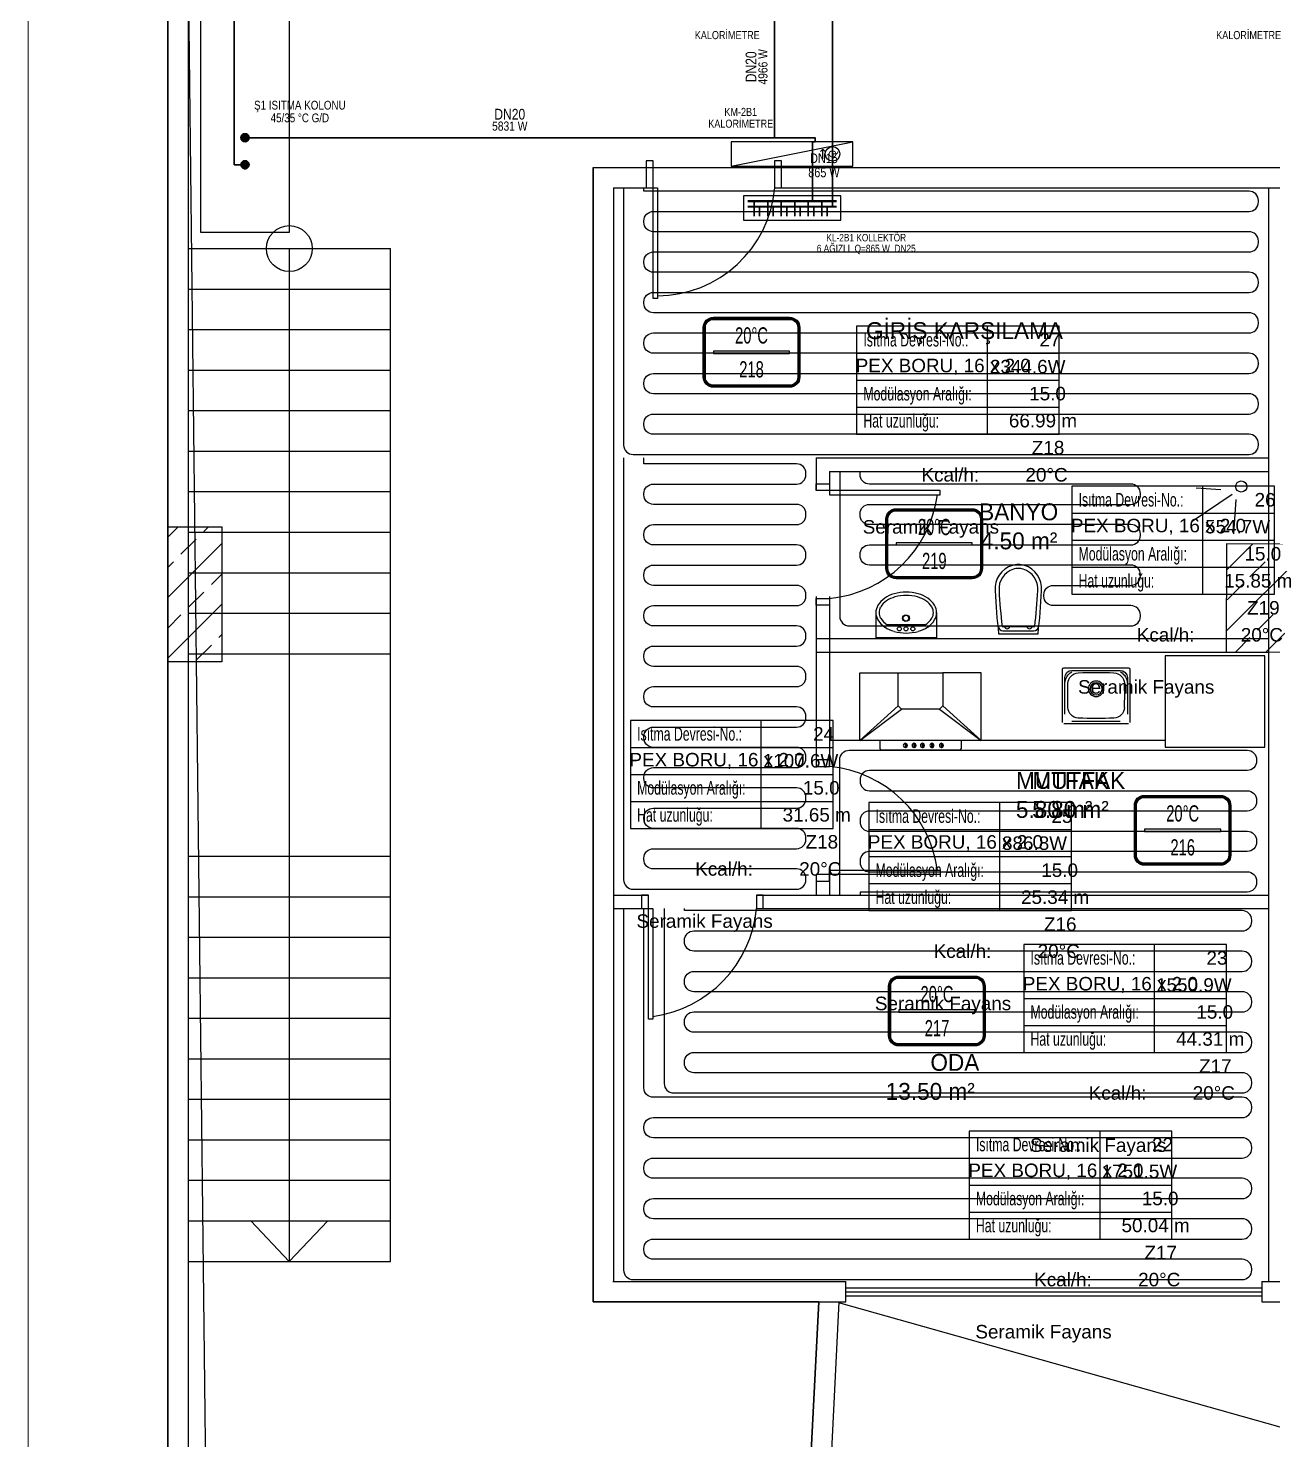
# Model space of a CAD drawing. Header units: centimetres. Extents: x 247996 to 315152, y -468471 to -440326.
# Drawn here: x 286969 to 287890, y -442834 to -441789 of the extents above; entities that cross this region are included whole.
import ezdxf
from ezdxf.enums import TextEntityAlignment as Align

# ---------------------------------------------------------------- set-up
doc = ezdxf.new("R2010")
doc.units = ezdxf.units.CM
doc.linetypes.add('ISITMA DONUS HATTI', pattern=[1.66, 1.57, -0.02, -0.07])
for name, color, linetype, lineweight in [('SCOTT-ANTED', 144, 'CONTINUOUS', 0), ('SCOTT-MTY-ISITMA-CAP', 41, 'CONTINUOUS', 30), ('SCOTT-MTY-ISITMA-DONUS-BORU', 30, 'ISITMA DONUS HATTI', 30), ('SCOTT-MTY-ISITMA-GIDIS-BORU', 10, 'CONTINUOUS', 30)]:
    doc.layers.add(name, color=color, linetype=linetype, lineweight=lineweight)
for name, color, linetype in [('SCOTT-MKDU0', 50, 'CONTINUOUS'), ('SCOTT-MTY-ISIKAYBIMAHAL', 2, 'CONTINUOUS'), ('SCOTT-MTY-KALORIMETRE', 6, 'Continuous'), ('SCOTT-MTY-KOLLETÖR', 7, 'CONTINUOUS'), ('SCOTT-MTY-PEX-BORU', 1, 'CONTINUOUS'), ('SCOTT-MTY-RADYATÖR', 2, 'CONTINUOUS'), ('SCOTT-MTY-SAYAC', 3, 'Continuous'), ('SCOTT-MTY-TES-SAFT', 8, 'Continuous'), ('SCOTT-MTY-VANA', 1, 'Continuous')]:
    doc.layers.add(name, color=color, linetype=linetype)
doc.styles.add('MtXpl_Comic_Sans_MS', font='comic.ttf')
doc.styles.add('MTYCAPLT', font='arial.ttf')
doc.styles.add('ROTAS', font='arial.ttf')

# ---------------------------------------------------------------- blocks, each defined once
blk = doc.blocks.new('T-KOLON-T')
blk.add_hatch(color=7).paths.add_polyline_path([(3, 0), (2.8, 1.1), (2.1, 2.1), (1.1, 2.8), (0, 3), (-1.1, 2.8), (-2.1, 2.1), (-2.8, 1.1), (-3, 0), (-2.8, -1.1), (-2.1, -2.1), (-1.1, -2.8), (0, -3), (1.1, -2.8), (2.1, -2.1), (2.8, -1.1)])
blk.add_circle((0, 0), 3)
blk = doc.blocks.new('T-DOLAP')
blk.add_line((-45, -9), (45, 9))
blk.add_lwpolyline([(-45, -9), (45, -9), (45, 9), (-45, 9)], close=True)
blk = doc.blocks.new('T-KALORIMETRE')
for p, q in [((-10, 0), (-6, 0)), ((6, 0), (10, 0))]:
    blk.add_line(p, q)
blk.add_lwpolyline([(-4, 8), (4, 8), (2, 10), (4, 8), (2, 6)])
blk.add_circle((0, 0), 6)
at = {"style": 'ROTAS'}
blk.add_text('Q', height=6, dxfattribs=at).set_placement((0, 0), align=Align.MIDDLE_CENTER)
blk = doc.blocks.new('MTY-RADYATOR MAHAL0')
at = {"layer": 'SCOTT-MTY-ISIKAYBIMAHAL', "color": 2}
for points in [[(-35.7, 18.4), (-35.7, -18.4, 0.414214), (-28.2, -25.9), (28.2, -25.9, 0.414214), (35.7, -18.4), (35.7, 18.4, 0.414214), (28.2, 25.9), (-28.2, 25.9, 0.414214)], [(-34.2, 18.4), (-34.2, -18.4, 0.414214), (-28.2, -24.4), (28.2, -24.4, 0.414214), (34.2, -18.4), (34.2, 18.4, 0.414214), (28.2, 24.4), (-28.2, 24.4, 0.414214)]]:
    blk.add_lwpolyline(points, format="xyb", close=True, dxfattribs=at)
at = {"layer": 'SCOTT-MTY-ISIKAYBIMAHAL', "color": 4}
for points in [[(-35.2, 18.4), (-35.2, -18.4, 0.414214), (-28.2, -25.4), (28.2, -25.4, 0.414214), (35.2, -18.4), (35.2, 18.4, 0.414214), (28.2, 25.4), (-28.2, 25.4, 0.414214)], [(-34.7, 18.4), (-34.7, -18.4, 0.414214), (-28.2, -24.9), (28.2, -24.9, 0.414214), (34.7, -18.4), (34.7, 18.4, 0.414214), (28.2, 24.9), (-28.2, 24.9, 0.414214)]]:
    blk.add_lwpolyline(points, format="xyb", close=True, dxfattribs=at)
at = {"layer": 'SCOTT-MTY-ISIKAYBIMAHAL', "color": 2}
blk.add_lwpolyline([(-28.2, 0.8), (28.2, 0.8), (28.2, -0.8), (-28.2, -0.8)], close=True, dxfattribs=at)
at = {"layer": 'SCOTT-MTY-ISIKAYBIMAHAL', "color": 1, "style": 'MTYCAPLT', "width": 0.65}
for tag, p in [('MAHAL_001', (-14.9, 29.8)), ('NO_001', (-8.3, 6.7))]:
    blk.add_attdef(tag, p, '', height=12, rotation=360, dxfattribs=at)
at = {"layer": 'SCOTT-MTY-ISIKAYBIMAHAL', "color": 4, "style": 'MTYCAPLT', "width": 0.65}
for tag, p in [('DERECE_001', (-22.8, -18.5)), ('ISIKAYBI_001', (-22.7, -41.1))]:
    blk.add_attdef(tag, p, '', height=12, rotation=360, dxfattribs=at)
blk.add_attdef('ALAN', text='', height=12, rotation=360, dxfattribs=at).set_placement((0, -50), align=Align.MIDDLE_CENTER)
blk = doc.blocks.new('MTY-ETIKET')
at = {"layer": 'SCOTT-MTY-RADYATÖR'}
for p, q in [((2.69, 0), (2.69, 8)), ((-7, 6), (8, 6)), ((-7, 4), (8, 4)), ((-7, 2), (8, 2))]:
    blk.add_line(p, q, dxfattribs=at)
blk.add_lwpolyline([(8, 0), (8, 8), (-7, 8), (-7, 0)], close=True, dxfattribs=at)
at = {"layer": 'SCOTT-MTY-RADYATÖR', "style": 'MTYCAPLT', "width": 0.65}
for s, p in [('Isıtma Devresi-No.:', (-6.5, 7)), ('Modülasyon Aralığı:', (-6.5, 3)), ('Hat uzunluğu:', (-6.5, 1))]:
    blk.add_text(s, height=1, rotation=360, dxfattribs=at).set_placement(p, align=Align.MIDDLE_LEFT)
for tag, p in [('NO1_001', (5.8, 6.5)), ('AR_001', (6.25, 2.5)), ('UZ_001', (6.31, 0.51))]:
    blk.add_attdef(tag, p, '', height=1, rotation=360, dxfattribs=at)
at = {"layer": 'SCOTT-MTY-RADYATÖR', "color": 2, "style": 'MTYCAPLT', "width": 0.65}
for tag, p in [('BORU_001', (-7.07, 4.59)), ('YER_001', (2.9, 4.5))]:
    blk.add_attdef(tag, p, '', height=1, dxfattribs=at)

msp = doc.modelspace()

# ---------------------------------------------------------------- linework, layer by layer
at = {"layer": 'SCOTT-ANTED'}
msp.add_line((286968.5, -440326.5), (286968.5, -447826.5), dxfattribs=at)
at = {"layer": 'SCOTT-MKDU0', "color": 8, "ltscale": 0.03}
for p, q in [((287071.8, -440508.2), (287071.8, -443082.1)), ((287071.8, -443082.1), (287071.8, -440508.2)), ((287086.8, -440523.2), (287086.8, -443082.1)), ((287087, -441742.1), (287101.9, -443053.2)), ((287386.8, -441892.1), (287386.8, -442732.1)), ((287386.8, -441892.1), (287431.1, -441892.1)), ((287386.8, -442732.1), (287386.8, -441892.1)), ((287386.8, -441892.1), (288641.4, -441892.1)), ((287526.1, -441892.1), (288267.4, -441892.1)), ((287401.8, -441907.1), (287401.8, -442717.1)), ((287401.8, -441907.1), (287434.4, -441907.1)), ((287526.1, -441907.1), (288267.4, -441907.1)), ((287886.8, -441907.1), (287886.8, -442717.1)), ((287886.8, -441907.1), (287886.8, -442687.1)), ((287086.8, -441952.1), (287236.8, -441952.1)), ((287161.8, -441952.1), (287161.8, -442702.1)), ((287236.8, -442702.1), (287236.8, -441952.1)), ((287086.8, -441982.1), (287236.8, -441982.1)), ((287086.8, -442012.1), (287236.8, -442012.1)), ((287086.8, -442042.1), (287236.8, -442042.1)), ((287086.8, -442072.1), (287236.8, -442072.1)), ((287086.8, -442102.1), (287236.8, -442102.1)), ((287086.8, -442102.1), (287236.8, -442102.1)), ((287551.8, -442107.1), (287886.8, -442107.1)), ((287551.8, -442107.1), (287551.8, -442131.2)), ((287561.8, -442117.1), (287886.8, -442117.1)), ((287561.8, -442117.1), (287561.8, -442134.5)), ((287086.8, -442132.1), (287236.8, -442132.1)), ((287859.8, -442134.1), (287830.3, -442154.3)), ((287851.4, -442130.8), (287833.1, -442129.4)), ((287862.6, -442138), (287860.7, -442163.3)), ((287071.9, -442165.7), (287079.5, -442158.1)), ((287071.9, -442158.1), (287111.9, -442158.1)), ((287071.9, -442258.1), (287071.9, -442158.1)), ((287098.5, -442161.6), (287102, -442158.1)), ((287111.9, -442158.1), (287111.9, -442258.1)), ((287081.6, -442178.4), (287092.9, -442167.2)), ((287086.8, -442162.1), (287236.8, -442162.1)), ((287071.9, -442210.6), (287111.9, -442170.6)), ((287855.6, -442170.8), (287855.3, -442250.8)), ((287855.4, -442235.4), (287919.8, -442171)), ((287855.5, -442190.3), (287875, -442170.8)), ((287935.6, -442171), (287855.6, -442170.8)), ((287071.9, -442188.2), (287076, -442184.1)), ((287873, -442195.3), (287884.2, -442184.1)), ((287086.8, -442192.1), (287236.8, -442192.1)), ((287104.1, -442200.9), (287111.9, -442193.1)), ((287884.8, -442250.9), (287935.5, -442200.2)), ((287087.2, -442217.7), (287098.5, -442206.5)), ((287551.8, -442209.7), (287551.8, -442335.6)), ((287561.8, -442209.8), (287561.8, -442335.6)), ((287856.2, -442212.1), (287867.4, -442200.9)), ((287071.9, -442255.5), (287111.9, -442215.5)), ((287071.9, -442233.1), (287081.6, -442223.4)), ((287086.8, -442222.1), (287236.8, -442222.1)), ((287596, -442221.7), (287596, -442240.3)), ((287632.6, -442230.7), (287604.5, -442230.7)), ((287641, -442221.7), (287641, -442240.3)), ((287878.6, -442234.6), (287889.9, -442223.4)), ((287109.7, -442240.2), (287111.9, -442238)), ((287551.8, -442240.9), (287886.8, -442240.9)), ((287641, -442240.3), (287596, -442240.3)), ((287862.4, -442250.8), (287873, -442240.2)), ((287086.8, -442252.1), (287236.8, -442252.1)), ((287092.9, -442257), (287104.1, -442245.8)), ((287551.8, -442250.9), (287886.8, -442250.9)), ((287855.3, -442250.8), (287935.3, -442251)), ((287111.9, -442258.1), (287071.9, -442258.1)), ((287735.1, -442262.6), (287783.1, -442262.6)), ((287883.9, -442253.6), (287810.3, -442253.6)), ((287810.3, -442253.6), (287810.3, -442321.3)), ((287883.9, -442321.3), (287883.9, -442253.6)), ((287584.1, -442266.3), (287612.6, -442266.3)), ((287584.1, -442316.3), (287584.1, -442266.3)), ((287674.1, -442266.3), (287645.6, -442266.3)), ((287674.1, -442316.3), (287674.1, -442266.3)), ((287734.1, -442303.1), (287734.1, -442263.6)), ((287735.9, -442296.9), (287735.9, -442269.8)), ((287741.2, -442264.5), (287776.9, -442264.5)), ((287782.2, -442269.8), (287782.2, -442296.9)), ((287784.1, -442263.6), (287784.1, -442303.1)), ((287612.6, -442290.8), (287584.1, -442316.3)), ((287584.1, -442316.3), (287615.1, -442293.3)), ((287643.1, -442293.3), (287674.1, -442316.3)), ((287674.1, -442316.3), (287645.6, -442290.8)), ((287783.1, -442304.1), (287735.1, -442304.1)), ((287776.9, -442302.2), (287741.2, -442302.2)), ((287810.3, -442316.3), (287561.8, -442316.3)), ((287810.3, -442316.3), (287561.8, -442316.3)), ((287674.1, -442316.3), (287584.1, -442316.3)), ((287599.1, -442322.6), (287599.1, -442316.3)), ((287658.1, -442323.6), (287600.1, -442323.6)), ((287617.6, -442318.4), (287617.6, -442321)), ((287617.6, -442318.4), (287618.2, -442318.4)), ((287617.6, -442321), (287617.6, -442321.5)), ((287618.2, -442321.5), (287617.6, -442321.5)), ((287618.2, -442318.4), (287618.2, -442321)), ((287618.2, -442321), (287618.2, -442321.5)), ((287624.2, -442318.4), (287624.2, -442321)), ((287624.2, -442318.4), (287624.8, -442318.4)), ((287624.2, -442321), (287624.2, -442321.5)), ((287624.8, -442321.5), (287624.2, -442321.5)), ((287624.8, -442318.4), (287624.8, -442321)), ((287624.8, -442321), (287624.8, -442321.5)), ((287630.3, -442318.4), (287630.3, -442321)), ((287630.3, -442318.4), (287630.9, -442318.4)), ((287630.3, -442321), (287630.3, -442321.5)), ((287630.3, -442321.5), (287630.9, -442321.5)), ((287630.9, -442318.4), (287630.9, -442321)), ((287630.9, -442321), (287630.9, -442321.5)), ((287637.3, -442318.4), (287637.3, -442321)), ((287637.3, -442318.4), (287637.9, -442318.4)), ((287637.3, -442321), (287637.3, -442321.5)), ((287637.3, -442321.5), (287637.9, -442321.5)), ((287637.9, -442318.4), (287637.9, -442321)), ((287637.9, -442321), (287637.9, -442321.5)), ((287644.3, -442318.4), (287644.3, -442321)), ((287644.3, -442318.4), (287644.9, -442318.4)), ((287644.3, -442321), (287644.3, -442321.5)), ((287644.3, -442321.5), (287644.9, -442321.5)), ((287644.9, -442318.4), (287644.9, -442321)), ((287644.9, -442321), (287644.9, -442321.5)), ((287659.1, -442316.3), (287659.1, -442322.6)), ((287810.3, -442321.3), (287883.9, -442321.3)), ((287086.8, -442402.1), (287236.8, -442402.1)), ((287551.8, -442415.6), (287551.8, -442430.9)), ((287561.8, -442412.3), (287561.8, -442430.9)), ((287086.8, -442432.1), (287236.8, -442432.1)), ((287401.8, -442430.9), (287427.6, -442430.9)), ((287401.8, -442440.9), (287431, -442440.9)), ((287507.6, -442430.9), (287886.8, -442430.9)), ((287507.6, -442440.9), (287886.8, -442440.9)), ((287086.8, -442462.1), (287236.8, -442462.1)), ((287086.8, -442492.1), (287236.8, -442492.1)), ((287086.8, -442522.1), (287236.8, -442522.1)), ((287086.8, -442552.1), (287236.8, -442552.1)), ((287086.8, -442552.1), (287236.8, -442552.1)), ((287086.8, -442582.1), (287236.8, -442582.1)), ((287086.8, -442612.1), (287236.8, -442612.1)), ((287086.8, -442642.1), (287236.8, -442642.1)), ((287086.8, -442672.1), (287236.8, -442672.1)), ((287161.8, -442702.1), (287133.2, -442672.1)), ((287161.8, -442702.1), (287190.3, -442672.1)), ((287086.8, -442702.1), (287236.8, -442702.1)), ((287401.3, -442717.1), (287573.7, -442717.1)), ((287573.7, -442732.1), (287573.7, -442717.1)), ((287573.7, -442721.6), (287881.8, -442721.6)), ((287881.8, -442717.1), (287907.6, -442717.1)), ((287881.8, -442717.1), (287881.8, -442732.1)), ((287386.8, -442732.1), (287573.7, -442732.1)), ((287553.7, -442732.1), (287386.8, -442732.1)), ((287553.7, -442732.1), (287485.3, -444081)), ((287485.3, -444081), (287553.7, -442732.1)), ((287568.7, -442732.1), (287501.1, -444066)), ((288878.3, -443102.1), (287568.6, -442732.9)), ((287573.7, -442724.6), (287881.8, -442724.6)), ((287573.7, -442727.6), (287881.8, -442727.6)), ((287881.8, -442732.1), (287907.9, -442732.1))]:
    msp.add_line(p, q, dxfattribs=at)
for points in [[(287431.1, -441887.1), (287426.1, -441887.1), (287426.1, -441907.1), (287431.1, -441907.1), (287431.1, -441887.1)], [(287431.1, -441887.1), (287426.1, -441887.1), (287426.1, -441907.1), (287431.1, -441907.1), (287431.1, -441887.1)], [(287431.1, -441887.1), (287426.1, -441887.1), (287426.1, -441907.1), (287431.1, -441907.1), (287431.1, -441887.1)], [(287526.1, -441887.1), (287521.1, -441887.1), (287521.1, -441907.1), (287526.1, -441907.1), (287526.1, -441887.1)], [(287526.1, -441887.1), (287521.1, -441887.1), (287521.1, -441907.1), (287526.1, -441907.1), (287526.1, -441887.1)], [(287526.1, -441887.1), (287521.1, -441887.1), (287521.1, -441907.1), (287526.1, -441907.1), (287526.1, -441887.1)], [(287551.8, -442131.2), (287551.8, -442126.2), (287561.8, -442126.2), (287561.8, -442131.2), (287551.8, -442131.2)], [(287551.8, -442216.2), (287551.8, -442211.2), (287561.8, -442211.2), (287561.8, -442216.2), (287551.8, -442216.2)], [(287551.8, -442330.6), (287551.8, -442335.6), (287561.8, -442335.6), (287561.8, -442330.6), (287551.8, -442330.6)], [(287551.8, -442415.6), (287551.8, -442420.6), (287561.8, -442420.6), (287561.8, -442415.6), (287551.8, -442415.6)], [(287427.6, -442430.9), (287422.6, -442430.9), (287422.6, -442440.9), (287427.6, -442440.9), (287427.6, -442430.9)], [(287512.6, -442430.9), (287507.6, -442430.9), (287507.6, -442440.9), (287512.6, -442440.9), (287512.6, -442430.9)]]:
    msp.add_lwpolyline(points, dxfattribs=at)
for points in [[(287431.1, -441907.1), (287434.4, -441907.1), (287434.4, -441989), (287431.1, -441989)], [(287431.1, -441907.1), (287434.4, -441907.1), (287434.4, -441989), (287431.1, -441989)], [(287431.1, -441907.1), (287434.4, -441907.1), (287434.4, -441989), (287431.1, -441989)], [(287561.8, -442131.2), (287561.8, -442134.5), (287643.6, -442134.5), (287643.6, -442131.2)], [(287561.8, -442415.6), (287561.8, -442412.3), (287643.6, -442412.3), (287643.6, -442415.6)], [(287427.6, -442440.9), (287431, -442440.9), (287431, -442522.7), (287427.6, -442522.7)]]:
    msp.add_lwpolyline(points, close=True, dxfattribs=at)
for points in [[(287716.1, -442237.5, 0.01664), (287718.7, -442205.6, 0.351622), (287706, -442186.7, 0.068714), (287701.5, -442186.1, 0.068714), (287697.1, -442186.7, 0.351622), (287684.3, -442205.6, 0.01664), (287686.9, -442237.5)], [(287713.6, -442231.9, 0.016866), (287715.9, -442205.4, 0.351778), (287705.1, -442189.5, 0.068022), (287701.5, -442189, 0.068022), (287697.9, -442189.5, 0.351778), (287687.2, -442205.4, 0.016866), (287689.5, -442231.9)]]:
    msp.add_lwpolyline(points, format="xyb", close=True, dxfattribs=at)
msp.add_lwpolyline([(287686.7, -442232, 0.389191), (287690, -442235.1), (287701.5, -442235.1), (287713.1, -442235.1, 0.389191), (287716.4, -442232, 0.389191)], format="xyb", dxfattribs=at)
for centre, radius in [((287161.8, -441952.1), 17), ((287866.5, -442128.3, 51), 4.14), ((287618.3, -442225.8), 2.52), ((287618.3, -442225.8), 2.12), ((287613.4, -442233.7), 1.56), ((287618.3, -442233.7), 1.56), ((287623.4, -442233.7), 1.56)]:
    msp.add_circle(centre, radius, dxfattribs=at)
for centre, radius, start, end in [((287433.9, -441899.5), 87.6, 270.3687, 354.9809), ((287433.9, -441899.5), 87.6, 270.3687, 354.9809), ((287433.9, -441899.5), 87.6, 270.3687, 354.9809), ((287553.5, -442122.6), 88.9, 275.3081, 352.3253), ((287612.2, -442225.3), 17.2, 123.8347, 148.2866), ((287616, -442231), 24.1, 105.5176, 123.8347), ((287616, -442231), 21.7, 105.5176, 123.8347), ((287618.5, -442240), 33.5, 90, 105.5176), ((287618.5, -442240), 31.1, 90, 105.5176), ((287618.5, -442240), 33.5, 74.4824, 90), ((287618.5, -442240), 31.1, 74.4824, 90), ((287621, -442231), 21.7, 56.1653, 74.4824), ((287621, -442231), 24.1, 56.1653, 74.4824), ((287624.9, -442225.3), 17.2, 31.7134, 56.1653), ((287606.3, -442221.7), 10.3, 148.2866, 180), ((287606.3, -442221.7), 7.93, 148.2866, 180), ((287612.2, -442225.3), 14.8, 123.8347, 148.2866), ((287624.9, -442225.3), 14.8, 31.7134, 56.1653), ((287630.7, -442221.7), 7.93, 0, 31.7134), ((287630.7, -442221.7), 10.3, 0, 31.7134), ((287606.3, -442221.7), 10.3, 180, 211.7134), ((287612.2, -442218.1), 17.2, 211.7134, 236.1653), ((287606.3, -442221.7), 7.93, 180, 211.7134), ((287612.2, -442218.1), 14.8, 211.7134, 238.6233), ((287624.9, -442218.1), 14.8, 301.3767, 328.2866), ((287624.9, -442218.1), 17.2, 303.8347, 328.2866), ((287630.7, -442221.7), 7.93, 328.2866, 0), ((287630.7, -442221.7), 10.3, 328.2866, 0), ((287693.2, -442231.9), 1.78, 180, 0), ((287709.8, -442231.9), 1.78, 180, 0), ((287616, -442212.3), 24.1, 236.1653, 254.4824), ((287618.5, -442203.3), 33.5, 254.4824, 270), ((287618.5, -442203.3), 33.5, 270, 285.5176), ((287621, -442212.3), 24.1, 285.5176, 303.8347), ((287600.1, -442322.6), 1, 180, 270), ((287617.9, -442320), 1.54, 100.5754, 259.4621), ((287617.9, -442320), 1.54, 282.6235, 77.3767), ((287624.4, -442320), 1.54, 100.5754, 259.4621), ((287624.4, -442320), 1.54, 282.6235, 77.3767), ((287630.6, -442320), 1.54, 100.5754, 259.4621), ((287630.6, -442320), 1.54, 282.6235, 77.3767), ((287637.6, -442320), 1.54, 100.5754, 259.4621), ((287637.6, -442320), 1.54, 282.6235, 77.3767), ((287644.6, -442320), 1.54, 100.5754, 259.4621), ((287644.6, -442320), 1.54, 282.6235, 77.3767), ((287658.1, -442322.6), 1, 270, 0), ((287553.5, -442424.2), 88.9, 7.6747, 84.6919), ((287419.1, -442432.6), 88.9, 277.6747, 354.6919)]:
    msp.add_arc(centre, radius, start, end, dxfattribs=at)
at = {"layer": 'SCOTT-MKDU0', "color": 8, "ltscale": 0.03, "extrusion": (0, 0, -1)}
for centre, major_axis, start_param, end_param in [((287735.1, -442263.6), (0.707, 0.707), 3.926991, 5.497787), ((287783.1, -442263.6), (0.707, 0.707), -0.785398, 0.785398), ((287741.2, -442269.8), (-3.75, 3.75), 5.497787, 7.068583), ((287746.1, -442274.3), (-7.14, 7.14), 5.524757, 6.541187), ((287746.2, -442274.3), (-5.66, 5.66), 5.524757, 7.028844), ((287759.1, -442598.3), (332.3, 0), 4.67265, 4.752129), ((287759.1, -442278.1), (-4.07, 4.07), 3.926991, 10.210176), ((287759.1, -442278.1), (-3.18, 3.18), 3.926991, 10.210176), ((287772, -442274.3), (-5.66, 5.66), 0.825137, 2.329224), ((287776.9, -442269.8), (3.75, 3.75), -0.785398, 0.785398), ((287772.1, -442274.3), (7.14, 7.14), -0.258001, 0.758428), ((288070.3, -442283.1), (-234.9, 234.9), 5.470817, 5.524757), ((287447.8, -442283.1), (234.9, 234.9), 0.758428, 0.812368), ((287746.2, -442291.8), (5.66, 5.66), 2.395934, 3.900021), ((287772, -442291.8), (5.66, 5.66), 0.812368, 2.316455), ((287759.1, -441967.8), (332.3, 0), 1.531058, 1.610536)]:
    msp.add_ellipse(centre, major_axis=major_axis, ratio=1, start_param=start_param, end_param=end_param, dxfattribs=at)
at = {"layer": 'SCOTT-MKDU0', "color": 8, "ltscale": 0.03, "invisible_edges": 1}
for points in [[(287645.6, -442290.8), (287612.6, -442290.8), (287612.6, -442266.3), (287645.6, -442266.3)], [(287612.6, -442290.8), (287645.6, -442290.8), (287643.1, -442293.3), (287615.1, -442293.3)]]:
    msp.add_3dface(points, dxfattribs=at)
at = {"layer": 'SCOTT-MTY-ISITMA-DONUS-BORU'}
for points in [[(287129, -441890), (287121, -441890), (287121, -441765), (287506, -441765)], [(287564, -441775), (287564, -441873)], [(287564, -441873), (287564, -441891)], [(287564, -441891), (287564, -441921)], [(287510, -441928), (287510, -441921)], [(287520, -441928), (287520, -441921)], [(287530, -441928), (287530, -441921)], [(287540, -441928), (287540, -441921)], [(287550, -441928), (287550, -441921)], [(287560, -441928), (287560, -441921)]]:
    msp.add_lwpolyline(points, dxfattribs=at)
at = {"layer": 'SCOTT-MTY-ISITMA-DONUS-BORU', "const_width": 1.6}
msp.add_lwpolyline([(287501, -441921), (287567, -441921)], dxfattribs=at)
at = {"layer": 'SCOTT-MTY-ISITMA-GIDIS-BORU'}
for points in [[(287521, -441870), (287521, -441765)], [(287129, -441870), (287521, -441870)], [(287521, -441870), (287551, -441870), (287551, -441873), (287549, -441873)], [(287549, -441873), (287549, -441891)], [(287549, -441891), (287549, -441917)], [(287506, -441928), (287506, -441917)], [(287516, -441928), (287516, -441917)], [(287526, -441928), (287526, -441917)], [(287536, -441928), (287536, -441917)], [(287546, -441928), (287546, -441917)], [(287556, -441928), (287556, -441917)]]:
    msp.add_lwpolyline(points, dxfattribs=at)
at = {"layer": 'SCOTT-MTY-ISITMA-GIDIS-BORU', "const_width": 1.6}
msp.add_lwpolyline([(287501, -441917), (287567, -441917)], dxfattribs=at)
at = {"layer": 'SCOTT-MTY-KOLLETÖR'}
msp.add_lwpolyline([(287498, -441931), (287570, -441931), (287570, -441913), (287498, -441913)], close=True, dxfattribs=at)
at = {"layer": 'SCOTT-MTY-PEX-BORU'}
for points in [[(287409.3, -441907.1), (287409.3, -442097.6, 0.414214), (287416.3, -442104.6), (287872.3, -442104.6, 0.414214), (287879.3, -442097.6), (287879.3, -442096.6, 0.414214), (287872.3, -442089.6), (287431.3, -442089.6, -0.414214), (287424.3, -442082.6), (287424.3, -442081.6, -0.414214), (287431.3, -442074.6), (287872.3, -442074.6, 0.414214), (287879.3, -442067.6), (287879.3, -442066.6, 0.414214), (287872.3, -442059.6), (287431.3, -442059.6, -0.414214), (287424.3, -442052.6), (287424.3, -442051.6, -0.414214), (287431.3, -442044.6), (287872.3, -442044.6, 0.414214), (287879.3, -442037.6), (287879.3, -442036.6, 0.414214), (287872.3, -442029.6), (287431.3, -442029.6, -0.414214), (287424.3, -442022.6), (287424.3, -442021.6, -0.414214), (287431.3, -442014.6), (287872.3, -442014.6, 0.414214), (287879.3, -442007.6), (287879.3, -442006.6, 0.414214), (287872.3, -441999.6), (287431.3, -441999.6, -0.414214), (287424.3, -441992.6), (287424.3, -441991.6, -0.414214), (287431.3, -441984.6), (287872.3, -441984.6, 0.414214), (287879.3, -441977.6), (287879.3, -441976.6, 0.414214), (287872.3, -441969.6), (287431.3, -441969.6, -0.414214), (287424.3, -441962.6), (287424.3, -441961.6, -0.414214), (287431.3, -441954.6), (287872.3, -441954.6, 0.414214), (287879.3, -441947.6), (287879.3, -441946.6, 0.414214), (287872.3, -441939.6), (287431.3, -441939.6, -0.414214), (287424.3, -441932.6), (287424.3, -441931.6, -0.414214), (287431.3, -441924.6), (287872.3, -441924.6, 0.414214), (287879.3, -441917.6), (287879.3, -441916.6, 0.414214), (287872.3, -441909.6), (287424.3, -441909.6), (287424.3, -441907.1)], [(287409.3, -442107.1), (287409.3, -442419.5, 0.414214), (287416.3, -442426.5), (287537.3, -442426.5, 0.414214), (287544.3, -442419.5), (287544.3, -442418.5, 0.414214), (287537.3, -442411.5), (287431.3, -442411.5, -0.414214), (287424.3, -442404.5), (287424.3, -442403.5, -0.414214), (287431.3, -442396.5), (287537.3, -442396.5, 0.414214), (287544.3, -442389.5), (287544.3, -442388.5, 0.414214), (287537.3, -442381.5), (287431.3, -442381.5, -0.414214), (287424.3, -442374.5), (287424.3, -442373.5, -0.414214), (287431.3, -442366.5), (287537.3, -442366.5, 0.414214), (287544.3, -442359.5), (287544.3, -442358.5, 0.414214), (287537.3, -442351.5), (287431.3, -442351.5, -0.414214), (287424.3, -442344.5), (287424.3, -442343.5, -0.414214), (287431.3, -442336.5), (287537.3, -442336.5, 0.414214), (287544.3, -442329.5), (287544.3, -442328.5, 0.414214), (287537.3, -442321.5), (287431.3, -442321.5, -0.414214), (287424.3, -442314.5), (287424.3, -442313.5, -0.414214), (287431.3, -442306.5), (287537.3, -442306.5, 0.414214), (287544.3, -442299.5), (287544.3, -442298.5, 0.414214), (287537.3, -442291.5), (287431.3, -442291.5, -0.414214), (287424.3, -442284.5), (287424.3, -442283.5, -0.414214), (287431.3, -442276.5), (287537.3, -442276.5, 0.414214), (287544.3, -442269.5), (287544.3, -442268.5, 0.414214), (287537.3, -442261.5), (287431.3, -442261.5, -0.414214), (287424.3, -442254.5), (287424.3, -442253.5, -0.414214), (287431.3, -442246.5), (287537.3, -442246.5, 0.414214), (287544.3, -442239.5), (287544.3, -442238.5, 0.414214), (287537.3, -442231.5), (287431.3, -442231.5, -0.414214), (287424.3, -442224.5), (287424.3, -442223.5, -0.414214), (287431.3, -442216.5), (287537.3, -442216.5, 0.414214), (287544.3, -442209.5), (287544.3, -442208.5, 0.414214), (287537.3, -442201.5), (287431.3, -442201.5, -0.414214), (287424.3, -442194.5), (287424.3, -442193.5, -0.414214), (287431.3, -442186.5), (287537.3, -442186.5, 0.414214), (287544.3, -442179.5), (287544.3, -442178.5, 0.414214), (287537.3, -442171.5), (287431.3, -442171.5, -0.414214), (287424.3, -442164.5), (287424.3, -442163.5, -0.414214), (287431.3, -442156.5), (287537.3, -442156.5, 0.414214), (287544.3, -442149.5), (287544.3, -442148.5, 0.414214), (287537.3, -442141.5), (287431.3, -442141.5, -0.414214), (287424.3, -442134.5), (287424.3, -442133.5, -0.414214), (287431.3, -442126.5), (287537.3, -442126.5, 0.414214), (287544.3, -442119.5), (287544.3, -442118.5, 0.414214), (287537.3, -442111.5), (287424.3, -442111.5), (287424.3, -442107.1)], [(287569.3, -442117.1), (287569.3, -442224.5, 0.414214), (287576.3, -442231.5), (287784.9, -442231.5, 0.414214), (287791.9, -442224.5), (287791.9, -442223.5, 0.414214), (287784.9, -442216.5), (287727.4, -442216.5, -0.414214), (287720.4, -442209.5), (287720.4, -442208.5, -0.414214), (287727.4, -442201.5), (287784.9, -442201.5, 0.414214), (287791.9, -442194.5), (287791.9, -442193.5, 0.414214), (287784.9, -442186.5), (287591.3, -442186.5, -0.414214), (287584.3, -442179.5), (287584.3, -442178.5, -0.414214), (287591.3, -442171.5), (287784.9, -442171.5, 0.414214), (287791.9, -442164.5), (287791.9, -442163.5, 0.414214), (287784.9, -442156.5), (287591.3, -442156.5, -0.414214), (287584.3, -442149.5), (287584.3, -442148.5, -0.414214), (287591.3, -442141.5), (287784.9, -442141.5, 0.414214), (287791.9, -442134.5), (287791.9, -442133.5, 0.414214), (287784.9, -442126.5), (287591.3, -442126.5, -0.414214), (287584.3, -442119.5), (287584.3, -442117.1)], [(287569.3, -442430.9), (287569.3, -442330.6, -0.414214), (287576.3, -442323.6), (287870.9, -442323.6, -0.414214), (287877.9, -442330.6), (287877.9, -442331.6, -0.414214), (287870.9, -442338.6), (287591.3, -442338.6, 0.414214), (287584.3, -442345.6), (287584.3, -442346.6, 0.414214), (287591.3, -442353.6), (287870.9, -442353.6, -0.414214), (287877.9, -442360.6), (287877.9, -442361.6, -0.414214), (287870.9, -442368.6), (287591.3, -442368.6, 0.414214), (287584.3, -442375.6), (287584.3, -442376.6, 0.414214), (287591.3, -442383.6), (287870.9, -442383.6, -0.414214), (287877.9, -442390.6), (287877.9, -442391.6, -0.414214), (287870.9, -442398.6), (287591.3, -442398.6, 0.414214), (287584.3, -442405.6), (287584.3, -442406.6, 0.414214), (287591.3, -442413.6), (287870.9, -442413.6, -0.414214), (287877.9, -442420.6), (287877.9, -442421.6, -0.414214), (287870.9, -442428.6), (287584.3, -442428.6), (287584.3, -442430.9)], [(287409.3, -442440.9), (287409.3, -442708.6, 0.414214), (287416.3, -442715.6), (287867.3, -442715.6, 0.414214), (287874.3, -442708.6), (287874.3, -442707.6, 0.414214), (287867.3, -442700.6), (287431.3, -442700.6, -0.414214), (287424.3, -442693.6), (287424.3, -442692.6, -0.414214), (287431.3, -442685.6), (287867.3, -442685.6, 0.414214), (287874.3, -442678.6), (287874.3, -442677.6, 0.414214), (287867.3, -442670.6), (287431.3, -442670.6, -0.414214), (287424.3, -442663.6), (287424.3, -442662.6, -0.414214), (287431.3, -442655.6), (287867.3, -442655.6, 0.414214), (287874.3, -442648.6), (287874.3, -442647.6, 0.414214), (287867.3, -442640.6), (287431.3, -442640.6, -0.414214), (287424.3, -442633.6), (287424.3, -442632.6, -0.414214), (287431.3, -442625.6), (287867.3, -442625.6, 0.414214), (287874.3, -442618.6), (287874.3, -442617.6, 0.414214), (287867.3, -442610.6), (287431.3, -442610.6, -0.414214), (287424.3, -442603.6), (287424.3, -442602.6, -0.414214), (287431.3, -442595.6), (287867.3, -442595.6, 0.414214), (287874.3, -442588.6), (287874.3, -442587.6, 0.414214), (287867.3, -442580.6), (287431.3, -442580.6, -0.414214), (287424.3, -442573.6), (287424.3, -442440.9)], [(287439.3, -442440.9), (287439.3, -442570.4, 0.414214), (287446.3, -442577.4), (287867.3, -442577.4, 0.414214), (287874.3, -442570.4), (287874.3, -442569.4, 0.414214), (287867.3, -442562.4), (287461.3, -442562.4, -0.414214), (287454.3, -442555.4), (287454.3, -442554.4, -0.414214), (287461.3, -442547.4), (287867.3, -442547.4, 0.414214), (287874.3, -442540.4), (287874.3, -442539.4, 0.414214), (287867.3, -442532.4), (287461.3, -442532.4, -0.414214), (287454.3, -442525.4), (287454.3, -442524.4, -0.414214), (287461.3, -442517.4), (287867.3, -442517.4, 0.414214), (287874.3, -442510.4), (287874.3, -442509.4, 0.414214), (287867.3, -442502.4), (287461.3, -442502.4, -0.414214), (287454.3, -442495.4), (287454.3, -442494.4, -0.414214), (287461.3, -442487.4), (287867.3, -442487.4, 0.414214), (287874.3, -442480.4), (287874.3, -442479.4, 0.414214), (287867.3, -442472.4), (287461.3, -442472.4, -0.414214), (287454.3, -442465.4), (287454.3, -442464.4, -0.414214), (287461.3, -442457.4), (287867.3, -442457.4, 0.414214), (287874.3, -442450.4), (287874.3, -442449.4, 0.414214), (287867.3, -442442.4), (287454.3, -442442.4), (287454.3, -442440.9)]]:
    msp.add_lwpolyline(points, format="xyb", dxfattribs=at)
at = {"layer": 'SCOTT-MTY-TES-SAFT'}
msp.add_lwpolyline([(287096, -441940), (287162, -441940), (287162, -441746), (287096, -441746)], close=True, dxfattribs=at)

# ---------------------------------------------------------------- block references
at = {"layer": 'SCOTT-MTY-ISITMA-DONUS-BORU'}
msp.add_blockref('T-KOLON-T', (287129, -441890), dxfattribs=at)
at = {"layer": 'SCOTT-MTY-ISITMA-GIDIS-BORU'}
msp.add_blockref('T-KOLON-T', (287129, -441870), dxfattribs=at)
at = {"layer": 'SCOTT-MTY-KALORIMETRE', "xscale": 0.9, "yscale": 0.9, "rotation": 90}
msp.add_blockref('T-KALORIMETRE', (287564, -441882), dxfattribs=at)
at = {"layer": 'SCOTT-MTY-SAYAC'}
msp.add_blockref('T-DOLAP', (287534, -441882), dxfattribs=at)
at = {"layer": 'SCOTT-MTY-VANA'}
ref = msp.add_blockref('MTY-RADYATOR MAHAL0', (287504, -442028.9), dxfattribs=dict(at, xscale=-1, rotation=180))
ref.add_attrib('DERECE_001', '20%%DC', (287491.8, -442022.4), dxfattribs={"layer": 'SCOTT-MTY-ISIKAYBIMAHAL', "color": 4, "height": 12, "rotation": 0, "style": 'MTYCAPLT', "width": 0.65})
ref.add_attrib('NO_001', '218', (287494.9, -442047.5), dxfattribs={"layer": 'SCOTT-MTY-ISIKAYBIMAHAL', "color": 1, "height": 12, "rotation": 0, "style": 'MTYCAPLT', "width": 0.65})
ref = msp.add_blockref('MTY-ETIKET', (287651.8, -442089.6), dxfattribs=dict(at, xscale=10, yscale=10))
ref.add_attrib('UZ_001', '66.99 m', (287694.5, -442084.5), dxfattribs={"layer": 'SCOTT-MTY-RADYATÖR', "height": 10, "rotation": 360, "style": 'MTYCAPLT'})
ref.add_attrib('AR_001', '15.0', (287709.5, -442064.5), dxfattribs={"layer": 'SCOTT-MTY-RADYATÖR', "height": 10, "rotation": 360, "style": 'MTYCAPLT'})
ref.add_attrib('NO1_001', '27', (287717.1, -442024.6), dxfattribs={"layer": 'SCOTT-MTY-RADYATÖR', "height": 10, "rotation": 360, "style": 'MTYCAPLT'})
ref.add_attrib('BORU_001', 'PEX BORU, 16 x 2.0', (287581.1, -442043.7), dxfattribs={"layer": 'SCOTT-MTY-RADYATÖR', "height": 10, "style": 'MTYCAPLT'})
ref.add_attrib('NO_001', 'Z18', (287711.5, -442104.5), dxfattribs={"layer": 'SCOTT-MTY-RADYATÖR', "height": 10, "style": 'MTYCAPLT'})
ref.add_attrib('DERECE_001', '20%%DC', (287706.8, -442124.6), dxfattribs={"layer": 'SCOTT-MTY-RADYATÖR', "height": 10, "style": 'MTYCAPLT'})
ref.add_attrib('KCAL/H:_001', 'Kcal/h:', (287629.8, -442124.6), dxfattribs={"layer": 'SCOTT-MTY-RADYATÖR', "height": 10, "style": 'MTYCAPLT'})
ref.add_attrib('MALZEMECINSI_001', 'Seramik Fayans', (287586.3, -442163.2), dxfattribs={"layer": 'SCOTT-MTY-RADYATÖR', "height": 10, "style": 'MTYCAPLT'})
ref.add_attrib('YER_001', '2344.6W', (287680.5, -442044.5), dxfattribs={"layer": 'SCOTT-MTY-RADYATÖR', "height": 10, "style": 'MTYCAPLT'})
ref = msp.add_blockref('MTY-ETIKET', (287811.1, -442208.1), dxfattribs=dict(at, xscale=10, yscale=10))
ref.add_attrib('UZ_001', '15.85 m', (287853.9, -442203.1), dxfattribs={"layer": 'SCOTT-MTY-RADYATÖR', "height": 10, "rotation": 360, "style": 'MTYCAPLT'})
ref.add_attrib('AR_001', '15.0', (287868.9, -442183.1), dxfattribs={"layer": 'SCOTT-MTY-RADYATÖR', "height": 10, "rotation": 360, "style": 'MTYCAPLT'})
ref.add_attrib('NO1_001', '26', (287876.4, -442143.1), dxfattribs={"layer": 'SCOTT-MTY-RADYATÖR', "height": 10, "rotation": 360, "style": 'MTYCAPLT'})
ref.add_attrib('BORU_001', 'PEX BORU, 16 x 2.0', (287740.4, -442162.2), dxfattribs={"layer": 'SCOTT-MTY-RADYATÖR', "height": 10, "style": 'MTYCAPLT'})
ref.add_attrib('NO_001', 'Z19', (287870.9, -442223.1), dxfattribs={"layer": 'SCOTT-MTY-RADYATÖR', "height": 10, "style": 'MTYCAPLT'})
ref.add_attrib('DERECE_001', '20%%DC', (287866.2, -442243.1), dxfattribs={"layer": 'SCOTT-MTY-RADYATÖR', "height": 10, "style": 'MTYCAPLT'})
ref.add_attrib('KCAL/H:_001', 'Kcal/h:', (287789.2, -442243.1), dxfattribs={"layer": 'SCOTT-MTY-RADYATÖR', "height": 10, "style": 'MTYCAPLT'})
ref.add_attrib('MALZEMECINSI_001', 'Seramik Fayans', (287745.7, -442281.7), dxfattribs={"layer": 'SCOTT-MTY-RADYATÖR', "height": 10, "style": 'MTYCAPLT'})
ref.add_attrib('YER_001', '554.7W', (287839.8, -442163), dxfattribs={"layer": 'SCOTT-MTY-RADYATÖR', "height": 10, "style": 'MTYCAPLT'})
ref = msp.add_blockref('MTY-RADYATOR MAHAL0', (287639.2, -442170.7), dxfattribs=dict(at, xscale=-1, rotation=180))
ref.add_attrib('DERECE_001', '20%%DC', (287627.1, -442164.3), dxfattribs={"layer": 'SCOTT-MTY-ISIKAYBIMAHAL', "color": 4, "height": 12, "rotation": 0, "style": 'MTYCAPLT', "width": 0.65})
ref.add_attrib('NO_001', '219', (287630.2, -442189.4), dxfattribs={"layer": 'SCOTT-MTY-ISIKAYBIMAHAL', "color": 1, "height": 12, "rotation": 0, "style": 'MTYCAPLT', "width": 0.65})
ref = msp.add_blockref('MTY-ETIKET', (287484.3, -442381.5), dxfattribs=dict(at, xscale=10, yscale=10))
ref.add_attrib('UZ_001', '31.65 m', (287527, -442376.4), dxfattribs={"layer": 'SCOTT-MTY-RADYATÖR', "height": 10, "rotation": 360, "style": 'MTYCAPLT'})
ref.add_attrib('AR_001', '15.0', (287542, -442356.4), dxfattribs={"layer": 'SCOTT-MTY-RADYATÖR', "height": 10, "rotation": 360, "style": 'MTYCAPLT'})
ref.add_attrib('NO1_001', '24', (287549.6, -442316.5), dxfattribs={"layer": 'SCOTT-MTY-RADYATÖR', "height": 10, "rotation": 360, "style": 'MTYCAPLT'})
ref.add_attrib('BORU_001', 'PEX BORU, 16 x 2.0', (287413.6, -442335.6), dxfattribs={"layer": 'SCOTT-MTY-RADYATÖR', "height": 10, "style": 'MTYCAPLT'})
ref.add_attrib('NO_001', 'Z18', (287544, -442396.4), dxfattribs={"layer": 'SCOTT-MTY-RADYATÖR', "height": 10, "style": 'MTYCAPLT'})
ref.add_attrib('DERECE_001', '20%%DC', (287539.3, -442416.5), dxfattribs={"layer": 'SCOTT-MTY-RADYATÖR', "height": 10, "style": 'MTYCAPLT'})
ref.add_attrib('KCAL/H:_001', 'Kcal/h:', (287462.3, -442416.5), dxfattribs={"layer": 'SCOTT-MTY-RADYATÖR', "height": 10, "style": 'MTYCAPLT'})
ref.add_attrib('MALZEMECINSI_001', 'Seramik Fayans', (287418.8, -442455.1), dxfattribs={"layer": 'SCOTT-MTY-RADYATÖR', "height": 10, "style": 'MTYCAPLT'})
ref.add_attrib('YER_001', '1107.6W', (287512.3, -442336.4), dxfattribs={"layer": 'SCOTT-MTY-RADYATÖR', "height": 10, "style": 'MTYCAPLT'})
ref = msp.add_blockref('MTY-RADYATOR MAHAL0', (287823.1, -442382.9), dxfattribs=dict(at, xscale=-1, rotation=180))
ref.add_attrib('DERECE_001', '20%%DC', (287811, -442376.4), dxfattribs={"layer": 'SCOTT-MTY-ISIKAYBIMAHAL', "color": 4, "height": 12, "rotation": 0, "style": 'MTYCAPLT', "width": 0.65})
ref.add_attrib('NO_001', '216', (287814.1, -442401.5), dxfattribs={"layer": 'SCOTT-MTY-ISIKAYBIMAHAL', "color": 1, "height": 12, "rotation": 0, "style": 'MTYCAPLT', "width": 0.65})
ref = msp.add_blockref('MTY-ETIKET', (287660.8, -442442.4), dxfattribs=dict(at, xscale=10, yscale=10))
ref.add_attrib('UZ_001', '25.34 m', (287703.5, -442437.4), dxfattribs={"layer": 'SCOTT-MTY-RADYATÖR', "height": 10, "rotation": 360, "style": 'MTYCAPLT'})
ref.add_attrib('AR_001', '15.0', (287718.5, -442417.4), dxfattribs={"layer": 'SCOTT-MTY-RADYATÖR', "height": 10, "rotation": 360, "style": 'MTYCAPLT'})
ref.add_attrib('NO1_001', '25', (287726, -442377.4), dxfattribs={"layer": 'SCOTT-MTY-RADYATÖR', "height": 10, "rotation": 360, "style": 'MTYCAPLT'})
ref.add_attrib('BORU_001', 'PEX BORU, 16 x 2.0', (287590.1, -442396.5), dxfattribs={"layer": 'SCOTT-MTY-RADYATÖR', "height": 10, "style": 'MTYCAPLT'})
ref.add_attrib('NO_001', 'Z16', (287720.5, -442457.4), dxfattribs={"layer": 'SCOTT-MTY-RADYATÖR', "height": 10, "style": 'MTYCAPLT'})
ref.add_attrib('DERECE_001', '20%%DC', (287715.8, -442477.4), dxfattribs={"layer": 'SCOTT-MTY-RADYATÖR', "height": 10, "style": 'MTYCAPLT'})
ref.add_attrib('KCAL/H:_001', 'Kcal/h:', (287638.8, -442477.4), dxfattribs={"layer": 'SCOTT-MTY-RADYATÖR', "height": 10, "style": 'MTYCAPLT'})
ref.add_attrib('MALZEMECINSI_001', 'Seramik Fayans', (287595.3, -442516.1), dxfattribs={"layer": 'SCOTT-MTY-RADYATÖR', "height": 10, "style": 'MTYCAPLT'})
ref.add_attrib('YER_001', '886.8W', (287689.4, -442397.4), dxfattribs={"layer": 'SCOTT-MTY-RADYATÖR', "height": 10, "style": 'MTYCAPLT'})
ref = msp.add_blockref('MTY-ETIKET', (287775.5, -442547.4), dxfattribs=dict(at, xscale=10, yscale=10))
ref.add_attrib('UZ_001', '44.31 m', (287818.3, -442542.4), dxfattribs={"layer": 'SCOTT-MTY-RADYATÖR', "height": 10, "rotation": 360, "style": 'MTYCAPLT'})
ref.add_attrib('AR_001', '15.0', (287833.3, -442522.4), dxfattribs={"layer": 'SCOTT-MTY-RADYATÖR', "height": 10, "rotation": 360, "style": 'MTYCAPLT'})
ref.add_attrib('NO1_001', '23', (287840.8, -442482.4), dxfattribs={"layer": 'SCOTT-MTY-RADYATÖR', "height": 10, "rotation": 360, "style": 'MTYCAPLT'})
ref.add_attrib('BORU_001', 'PEX BORU, 16 x 2.0', (287704.8, -442501.5), dxfattribs={"layer": 'SCOTT-MTY-RADYATÖR', "height": 10, "style": 'MTYCAPLT'})
ref.add_attrib('NO_001', 'Z17', (287835.3, -442562.5), dxfattribs={"layer": 'SCOTT-MTY-RADYATÖR', "height": 10, "style": 'MTYCAPLT'})
ref.add_attrib('DERECE_001', '20%%DC', (287830.6, -442582.4), dxfattribs={"layer": 'SCOTT-MTY-RADYATÖR', "height": 10, "style": 'MTYCAPLT'})
ref.add_attrib('KCAL/H:_001', 'Kcal/h:', (287753.6, -442582.4), dxfattribs={"layer": 'SCOTT-MTY-RADYATÖR', "height": 10, "style": 'MTYCAPLT'})
ref.add_attrib('MALZEMECINSI_001', 'Seramik Fayans', (287710.1, -442621.1), dxfattribs={"layer": 'SCOTT-MTY-RADYATÖR', "height": 10, "style": 'MTYCAPLT'})
ref.add_attrib('YER_001', '1550.9W', (287803.5, -442502.4), dxfattribs={"layer": 'SCOTT-MTY-RADYATÖR', "height": 10, "style": 'MTYCAPLT'})
ref = msp.add_blockref('MTY-RADYATOR MAHAL0', (287641.2, -442516.7), dxfattribs=dict(at, xscale=-1, rotation=180))
ref.add_attrib('DERECE_001', '20%%DC', (287629.1, -442510.2), dxfattribs={"layer": 'SCOTT-MTY-ISIKAYBIMAHAL', "color": 4, "height": 12, "rotation": 0, "style": 'MTYCAPLT', "width": 0.65})
ref.add_attrib('NO_001', '217', (287632.2, -442535.4), dxfattribs={"layer": 'SCOTT-MTY-ISIKAYBIMAHAL', "color": 1, "height": 12, "rotation": 0, "style": 'MTYCAPLT', "width": 0.65})
ref = msp.add_blockref('MTY-ETIKET', (287735.1, -442685.6), dxfattribs=dict(at, xscale=10, yscale=10))
ref.add_attrib('UZ_001', '50.04 m', (287777.9, -442680.5), dxfattribs={"layer": 'SCOTT-MTY-RADYATÖR', "height": 10, "rotation": 360, "style": 'MTYCAPLT'})
ref.add_attrib('AR_001', '15.0', (287792.9, -442660.5), dxfattribs={"layer": 'SCOTT-MTY-RADYATÖR', "height": 10, "rotation": 360, "style": 'MTYCAPLT'})
ref.add_attrib('NO1_001', '22', (287800.5, -442620.6), dxfattribs={"layer": 'SCOTT-MTY-RADYATÖR', "height": 10, "rotation": 360, "style": 'MTYCAPLT'})
ref.add_attrib('BORU_001', 'PEX BORU, 16 x 2.0', (287664.5, -442639.7), dxfattribs={"layer": 'SCOTT-MTY-RADYATÖR', "height": 10, "style": 'MTYCAPLT'})
ref.add_attrib('NO_001', 'Z17', (287794.9, -442700.6), dxfattribs={"layer": 'SCOTT-MTY-RADYATÖR', "height": 10, "style": 'MTYCAPLT'})
ref.add_attrib('DERECE_001', '20%%DC', (287790.2, -442720.6), dxfattribs={"layer": 'SCOTT-MTY-RADYATÖR', "height": 10, "style": 'MTYCAPLT'})
ref.add_attrib('KCAL/H:_001', 'Kcal/h:', (287713.2, -442720.6), dxfattribs={"layer": 'SCOTT-MTY-RADYATÖR', "height": 10, "style": 'MTYCAPLT'})
ref.add_attrib('MALZEMECINSI_001', 'Seramik Fayans', (287669.7, -442759.2), dxfattribs={"layer": 'SCOTT-MTY-RADYATÖR', "height": 10, "style": 'MTYCAPLT'})
ref.add_attrib('YER_001', '1751.5W', (287763.2, -442640.5), dxfattribs={"layer": 'SCOTT-MTY-RADYATÖR', "height": 10, "style": 'MTYCAPLT'})

# ---------------------------------------------------------------- texts
at = {"layer": 'SCOTT-MKDU0', "color": 8, "ltscale": 0.03, "style": 'MtXpl_Comic_Sans_MS'}
for s, p in [('GİRİŞ KARŞILAMA', (287588.7, -442019.1)), ('MUTFAK', (287699.8, -442352.2)), ('5.80 m²', (287699.7, -442373.7)), ('ODA', (287636.4, -442561)), ('13.50 m²', (287603.3, -442582.5))]:
    msp.add_text(s, height=12.5, dxfattribs=at).set_placement(p)
for s, p in [('BANYO', (287672.5, -442153.3)), ('4.50 m²', (287673.7, -442174.8)), ('MUTFAK', (287711.9, -442352.2)), ('5.80 m²', (287711.8, -442373.7))]:
    msp.add_text(s, height=12.5, rotation=360, dxfattribs=at).set_placement(p)
at = {"layer": 'SCOTT-MTY-ISITMA-CAP', "style": 'ROTAS', "width": 0.8}
for s, height, p in [('DN20', 8, (287503.6, -441817.5)), ('4966 W', 6.8, (287512.4, -441817.5))]:
    msp.add_text(s, height=height, rotation=90, dxfattribs=at).set_placement(p, align=Align.MIDDLE_CENTER)
for s, height, p in [('DN20', 8, (287325, -441852.6)), ('5831 W', 6.8, (287325, -441861.4)), ('DN15', 7.2, (287557.6, -441885.2)), ('865 W', 7.2, (287557.6, -441895.7))]:
    msp.add_text(s, height=height, dxfattribs=at).set_placement(p, align=Align.MIDDLE_CENTER)
at = {"layer": 'SCOTT-MTY-KALORIMETRE', "style": 'ROTAS', "width": 0.8}
for s, p in [('KALORİMETRE', (287486, -441794)), ('KALORİMETRE', (287872, -441794)), ('KALORİMETRE', (287496, -441859.6)), ('KM-2B1', (287496, -441850.9))]:
    msp.add_text(s, height=6, dxfattribs=at).set_placement(p, align=Align.MIDDLE_CENTER)
at = {"layer": 'SCOTT-MTY-KOLLETÖR', "style": 'ROTAS', "width": 0.8}
for s, p in [('6 AĞIZLI  Q=865 W  DN25', (287588.9, -441952)), ('KL-2B1 KOLLEKTÖR', (287588.9, -441944))]:
    msp.add_text(s, height=5.5, dxfattribs=at).set_placement(p, align=Align.MIDDLE_CENTER)
at = {"layer": 'SCOTT-MTY-TES-SAFT', "style": 'ROTAS', "width": 0.8}
for s, p in [('Ş1 ISITMA KOLONU', (287169.6, -441845.9)), ('45/35 °C G/D', (287169.6, -441855.3))]:
    msp.add_text(s, height=6.5, dxfattribs=at).set_placement(p, align=Align.MIDDLE_CENTER)

doc.saveas('drawing.dxf')
